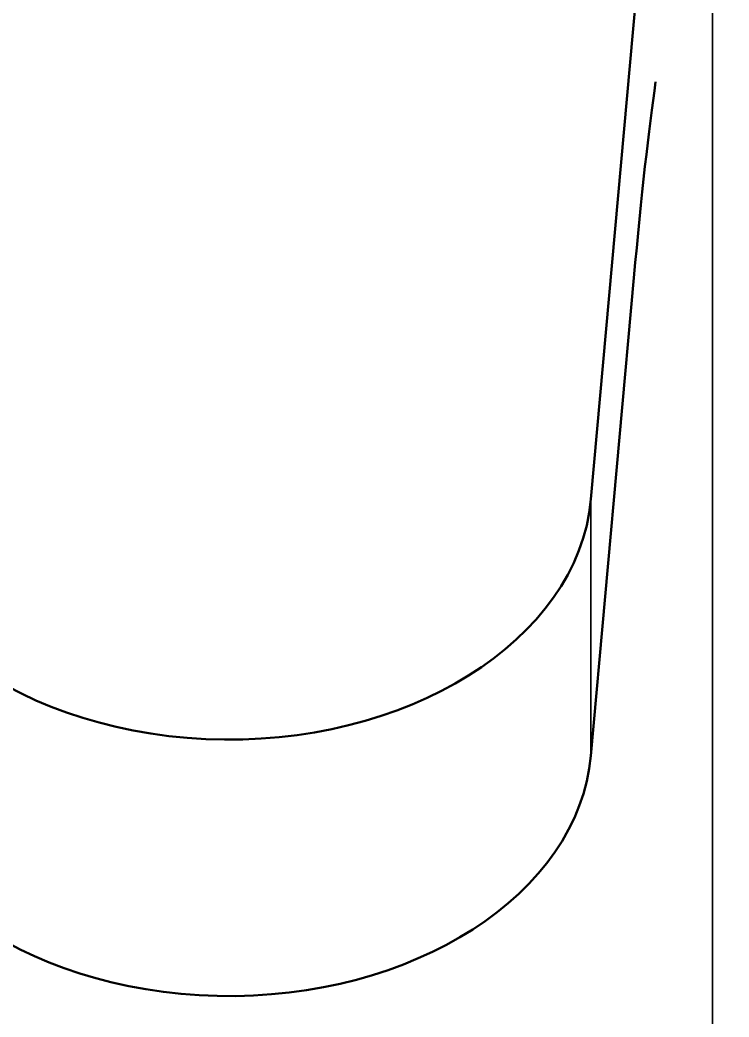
# Model space of a CAD drawing. Header units: millimetres. Extents: x -1259 to 2100, y -2965 to 1485.
# Drawn here: x 1135.2 to 1149.86, y 550.11 to 570.72 of the extents above; entities that cross this region are included whole.
import ezdxf

# ---------------------------------------------------------------- set-up
doc = ezdxf.new("R2010")
doc.units = ezdxf.units.MM
doc.header["$LTSCALE"] = 5
doc.layers.add('Visible (ISO)', color=7, linetype='Continuous', lineweight=50)
doc.layers.add('Visible Narrow (ISO)', color=7, linetype='Continuous', lineweight=35)

msp = doc.modelspace()

# ---------------------------------------------------------------- linework, layer by layer
at = {"layer": 'Visible (ISO)'}
for p, q in [((1147, 560.81), (1149.856, 592.565)), ((1147, 555.506), (1147.889, 565.386))]:
    msp.add_line(p, q, dxfattribs=at)
for centre, major_axis, ratio, start_param, end_param in [((1147.889, 551.597), (0.876, 19.48), 0.044865, 0.415166, 0.786407), ((1139.515, 561.146), (7.5, 0), 0.707107, 3.078101, 6.219693), ((1139.515, 555.843), (-7.5, 0), 0.707107, 0, 3.078101)]:
    msp.add_ellipse(centre, major_axis=major_axis, ratio=ratio, start_param=start_param, end_param=end_param, dxfattribs=at)
at = {"layer": 'Visible Narrow (ISO)'}
for p, q in [((1149.516, 533.734), (1149.516, 571.238)), ((1147, 555.506), (1147, 560.81))]:
    msp.add_line(p, q, dxfattribs=at)

doc.saveas('drawing.dxf')
